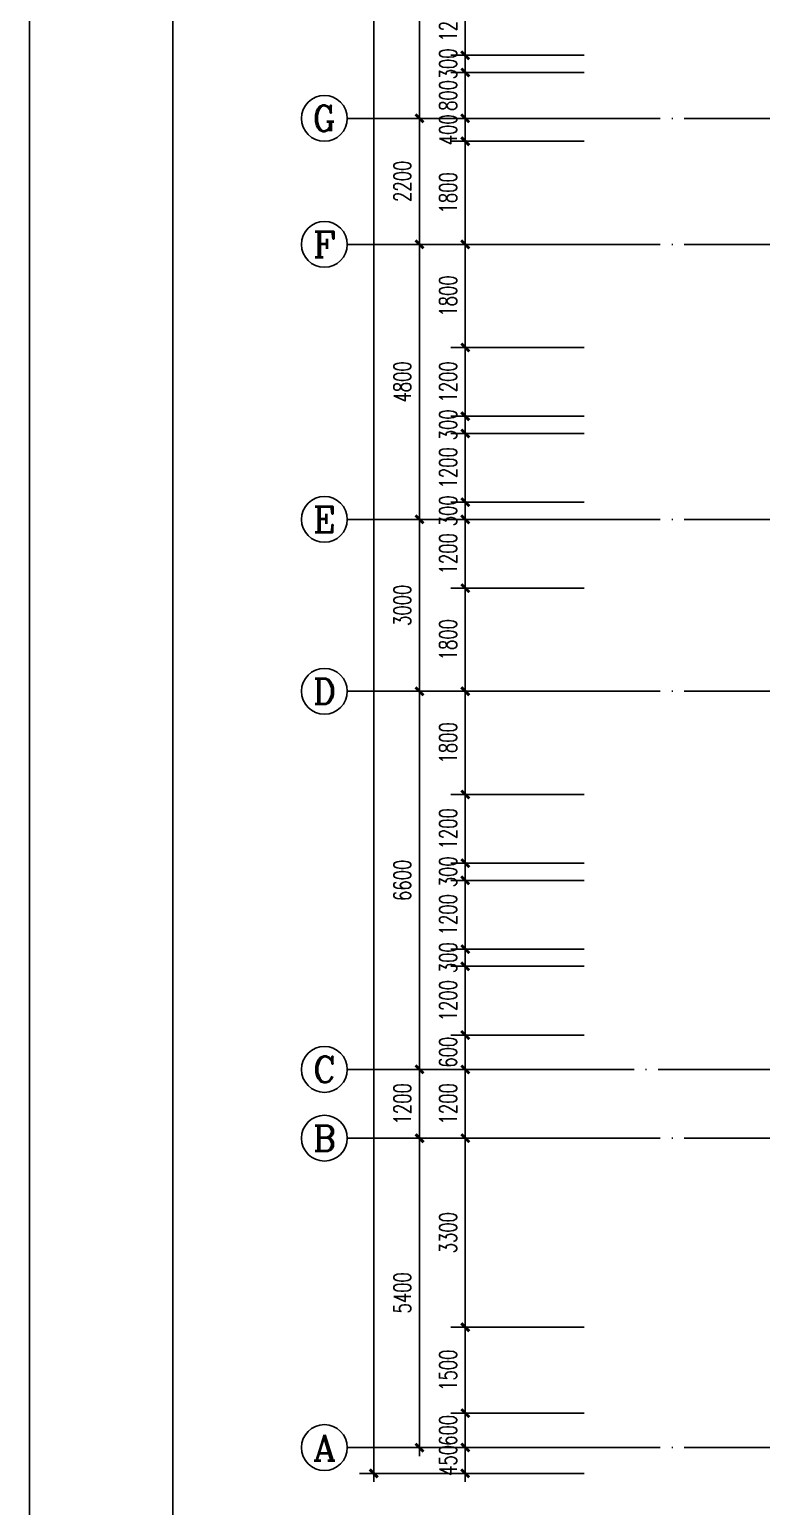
# Model space of a CAD drawing. Extents: x 165127 to 1058185, y 60808 to 144908.
# Drawn here: x 716344 to 729115, y 77825 to 103603 of the extents above; entities that cross this region are included whole.
import ezdxf
from ezdxf.enums import TextEntityAlignment as Align

# ---------------------------------------------------------------- set-up
doc = ezdxf.new("R2010")
doc.units = 0
doc.header["$LTSCALE"] = 1000
doc.linetypes.add('DOTE', pattern=[2.42, 2, -0.2, 0.02, -0.2])
doc.layers.get('0').update_dxf_attribs({"linetype": 'CONTINUOUS'})
doc.layers.get('DEFPOINTS').update_dxf_attribs({"linetype": 'CONTINUOUS'})
for name, color, linetype in [('AXIS', 3, 'CONTINUOUS'), ('AXIS_TEXT', 7, 'CONTINUOUS'), ('DOTE', 1, 'DOTE'), ('PUB_DIM', 3, 'CONTINUOUS'), ('WINDOW', 2, 'CONTINUOUS')]:
    doc.layers.add(name, color=color, linetype=linetype)
doc.styles.add('COMPLEX', font='COMPLEX')
doc.styles.add('DIM_FONT', font='SIMPLEX.shx', dxfattribs={"width": 0.7})
doc.dimstyles.new('AXIS', dxfattribs={"dimtxt": 300, "dimasz": 1, "dimexe": 250, "dimexo": 300, "dimgap": 150, "dimtad": 1, "dimdec": 0, "dimdsep": 46, "dimtxsty": 'DIM_FONT', "dimblk": '_DIMX', "dimcen": 2.5, "dimse1": 1, "dimse2": 1, "dimclrt": 7, "dimadec": 0, "dimazin": 0, "dimtfac": 1, "dimtdec": 0, "dimtix": 1, "dimtmove": 2, "dimatfit": 3, "dimldrblk": '_DIMX', "dimfxl": 1, "dimarcsym": 0})
doc.dimstyles.new('DIMA', dxfattribs={"dimtxt": 300, "dimasz": 1, "dimexe": 250, "dimexo": 300, "dimgap": 150, "dimtad": 1, "dimdec": 0, "dimdsep": 46, "dimtxsty": 'DIM_FONT', "dimblk": '_DIMX', "dimcen": 2.5, "dimse1": 1, "dimclrt": 7, "dimadec": 0, "dimazin": 0, "dimtfac": 1, "dimtdec": 0, "dimtix": 1, "dimtmove": 2, "dimatfit": 3, "dimldrblk": '_DIMX', "dimfxl": 1, "dimarcsym": 0})
doc.dimstyles.new('DIMB', dxfattribs={"dimtxt": 300, "dimasz": 1, "dimexe": 250, "dimexo": 300, "dimgap": 150, "dimtad": 1, "dimdec": 0, "dimdsep": 46, "dimtxsty": 'DIM_FONT', "dimblk": '_DIMX', "dimcen": 2.5, "dimse2": 1, "dimclrt": 7, "dimadec": 0, "dimazin": 0, "dimtfac": 1, "dimtdec": 0, "dimtix": 1, "dimtmove": 2, "dimatfit": 3, "dimldrblk": '_DIMX', "dimfxl": 1, "dimarcsym": 0})
doc.dimstyles.new('DIMN', dxfattribs={"dimtxt": 300, "dimasz": 1, "dimexe": 250, "dimexo": 300, "dimgap": 150, "dimtad": 1, "dimdec": 0, "dimdsep": 46, "dimtxsty": 'DIM_FONT', "dimblk": '_DIMX', "dimcen": 2.5, "dimclrt": 7, "dimadec": 0, "dimazin": 0, "dimtfac": 1, "dimtdec": 0, "dimtix": 1, "dimtmove": 2, "dimatfit": 3, "dimldrblk": '_DIMX', "dimfxl": 1, "dimarcsym": 0})

# ---------------------------------------------------------------- blocks, each defined once
blk = doc.blocks.new('A$C34131D43')
at = {"color": 243}
blk.add_line((0, 84100), (0, 0), dxfattribs=at)
at = {"color": 244}
blk.add_line((2500, 83100), (2500, 950), dxfattribs=at)
blk = doc.blocks.new('_AXISO')
blk.add_circle((0, 0), 0.5)
at = {"layer": 'AXIS_TEXT', "style": 'COMPLEX', "width": 1.041667}
blk.add_attdef('A', text='', height=0.56, dxfattribs=at).set_placement((-0.25, -0.28), (0.25, -0.28), align=Align.FIT)
blk = doc.blocks.new('_DIMX')
blk.add_line((-150, 0), (150, 0))
at = {"const_width": 50}
blk.add_lwpolyline([(-70, -70), (70, 70)], dxfattribs=at)
blk = doc.blocks.new('*D925')
at = {"color": 0, "linetype": 'ByBlock'}
blk.add_line((527777, 107652), (527777, 102054), dxfattribs=at)
at = {"layer": 'DEFPOINTS', "color": 0, "linetype": 'ByBlock'}
for p in [(529977, 107653), (527777, 102053), (529977, 102053)]:
    blk.add_point(p, dxfattribs=at)
at = {"color": 0, "linetype": 'ByBlock'}
for p, rotation in [((527777, 107653), 90), ((527777, 102053), 270)]:
    blk.add_blockref('_DIMX', p, dxfattribs=dict(at, rotation=rotation))
at = {"color": 7, "linetype": 'ByBlock', "insert": (527477, 104853), "char_height": 300, "attachment_point": 5, "rotation": 90, "style": 'DIM_FONT'}
blk.add_mtext('5600', dxfattribs=at)
blk = doc.blocks.new('*D926')
at = {"color": 0, "linetype": 'ByBlock'}
blk.add_line((527777, 102052), (527777, 99854), dxfattribs=at)
at = {"layer": 'DEFPOINTS', "color": 0, "linetype": 'ByBlock'}
for p in [(529977, 102053), (527777, 99853), (529977, 99853)]:
    blk.add_point(p, dxfattribs=at)
at = {"color": 0, "linetype": 'ByBlock'}
for p, rotation in [((527777, 102053), 90), ((527777, 99853), 270)]:
    blk.add_blockref('_DIMX', p, dxfattribs=dict(at, rotation=rotation))
at = {"color": 7, "linetype": 'ByBlock', "insert": (527477, 100953), "char_height": 300, "attachment_point": 5, "rotation": 90, "style": 'DIM_FONT'}
blk.add_mtext('2200', dxfattribs=at)
blk = doc.blocks.new('*D927')
at = {"color": 0, "linetype": 'ByBlock'}
blk.add_line((527777, 99852), (527777, 95054), dxfattribs=at)
at = {"layer": 'DEFPOINTS', "color": 0, "linetype": 'ByBlock'}
for p in [(529977, 99853), (527777, 95053), (529977, 95053)]:
    blk.add_point(p, dxfattribs=at)
at = {"color": 0, "linetype": 'ByBlock'}
for p, rotation in [((527777, 99853), 90), ((527777, 95053), 270)]:
    blk.add_blockref('_DIMX', p, dxfattribs=dict(at, rotation=rotation))
at = {"color": 7, "linetype": 'ByBlock', "insert": (527477, 97453), "char_height": 300, "attachment_point": 5, "rotation": 90, "style": 'DIM_FONT'}
blk.add_mtext('4800', dxfattribs=at)
blk = doc.blocks.new('*D928')
at = {"color": 0, "linetype": 'ByBlock'}
blk.add_line((527777, 95052), (527777, 92054), dxfattribs=at)
at = {"layer": 'DEFPOINTS', "color": 0, "linetype": 'ByBlock'}
for p in [(529977, 95053), (527777, 92053), (529977, 92053)]:
    blk.add_point(p, dxfattribs=at)
at = {"color": 0, "linetype": 'ByBlock'}
for p, rotation in [((527777, 95053), 90), ((527777, 92053), 270)]:
    blk.add_blockref('_DIMX', p, dxfattribs=dict(at, rotation=rotation))
at = {"color": 7, "linetype": 'ByBlock', "insert": (527477, 93553), "char_height": 300, "attachment_point": 5, "rotation": 90, "style": 'DIM_FONT'}
blk.add_mtext('3000', dxfattribs=at)
blk = doc.blocks.new('*D929')
at = {"color": 0, "linetype": 'ByBlock'}
blk.add_line((527777, 92052), (527777, 85454), dxfattribs=at)
at = {"layer": 'DEFPOINTS', "color": 0, "linetype": 'ByBlock'}
for p in [(529977, 92053), (527777, 85453), (529977, 85453)]:
    blk.add_point(p, dxfattribs=at)
at = {"color": 0, "linetype": 'ByBlock'}
for p, rotation in [((527777, 92053), 90), ((527777, 85453), 270)]:
    blk.add_blockref('_DIMX', p, dxfattribs=dict(at, rotation=rotation))
at = {"color": 7, "linetype": 'ByBlock', "insert": (527477, 88753), "char_height": 300, "attachment_point": 5, "rotation": 90, "style": 'DIM_FONT'}
blk.add_mtext('6600', dxfattribs=at)
blk = doc.blocks.new('*D930')
at = {"color": 0, "linetype": 'ByBlock'}
blk.add_line((527777, 85452), (527777, 84254), dxfattribs=at)
at = {"layer": 'DEFPOINTS', "color": 0, "linetype": 'ByBlock'}
for p in [(529977, 85453), (527777, 84253), (529977, 84253)]:
    blk.add_point(p, dxfattribs=at)
at = {"color": 0, "linetype": 'ByBlock'}
for p, rotation in [((527777, 85453), 90), ((527777, 84253), 270)]:
    blk.add_blockref('_DIMX', p, dxfattribs=dict(at, rotation=rotation))
at = {"color": 7, "linetype": 'ByBlock', "insert": (527477, 84853), "char_height": 300, "attachment_point": 5, "rotation": 90, "style": 'DIM_FONT'}
blk.add_mtext('1200', dxfattribs=at)
blk = doc.blocks.new('*D931')
at = {"color": 0, "linetype": 'ByBlock'}
blk.add_line((527777, 84252), (527777, 78854), dxfattribs=at)
at = {"layer": 'DEFPOINTS', "color": 0, "linetype": 'ByBlock'}
for p in [(529977, 84253), (527777, 78853), (529977, 78853)]:
    blk.add_point(p, dxfattribs=at)
at = {"color": 0, "linetype": 'ByBlock'}
for p, rotation in [((527777, 84253), 90), ((527777, 78853), 270)]:
    blk.add_blockref('_DIMX', p, dxfattribs=dict(at, rotation=rotation))
at = {"color": 7, "linetype": 'ByBlock', "insert": (527477, 81553), "char_height": 300, "attachment_point": 5, "rotation": 90, "style": 'DIM_FONT'}
blk.add_mtext('5400', dxfattribs=at)
blk = doc.blocks.new('*D932')
at = {"color": 0, "linetype": 'ByBlock'}
for p, q in [((529677, 135103), (526727, 135103)), ((526977, 135102), (526977, 78404)), ((529677, 78403), (526727, 78403))]:
    blk.add_line(p, q, dxfattribs=at)
at = {"layer": 'DEFPOINTS', "color": 0, "linetype": 'ByBlock'}
for p in [(529977, 135103), (526977, 78403), (529977, 78403)]:
    blk.add_point(p, dxfattribs=at)
at = {"color": 0, "linetype": 'ByBlock'}
for p, rotation in [((526977, 135103), 90), ((526977, 78403), 270)]:
    blk.add_blockref('_DIMX', p, dxfattribs=dict(at, rotation=rotation))
at = {"color": 7, "linetype": 'ByBlock', "insert": (526677, 106753), "char_height": 300, "attachment_point": 5, "rotation": 90, "style": 'DIM_FONT'}
blk.add_mtext('56700', dxfattribs=at)
blk = doc.blocks.new('*D940')
at = {"color": 0, "linetype": 'ByBlock'}
for p, q in [((528575, 84252), (528575, 80954)), ((530652, 80953), (528325, 80953))]:
    blk.add_line(p, q, dxfattribs=at)
at = {"layer": 'DEFPOINTS', "color": 0, "linetype": 'ByBlock'}
for p in [(530952, 84253), (528575, 80953), (530952, 80953)]:
    blk.add_point(p, dxfattribs=at)
at = {"color": 0, "linetype": 'ByBlock'}
for p, rotation in [((528575, 84253), 90), ((528575, 80953), 270)]:
    blk.add_blockref('_DIMX', p, dxfattribs=dict(at, rotation=rotation))
at = {"color": 7, "linetype": 'ByBlock', "insert": (528275, 82603), "char_height": 300, "attachment_point": 5, "rotation": 90, "style": 'DIM_FONT'}
blk.add_mtext('3300', dxfattribs=at)
blk = doc.blocks.new('*D941')
at = {"color": 0, "linetype": 'ByBlock'}
for p, q in [((530652, 80953), (528325, 80953)), ((528575, 80952), (528575, 79454)), ((530652, 79453), (528325, 79453))]:
    blk.add_line(p, q, dxfattribs=at)
at = {"layer": 'DEFPOINTS', "color": 0, "linetype": 'ByBlock'}
for p in [(530952, 80953), (528575, 79453), (530952, 79453)]:
    blk.add_point(p, dxfattribs=at)
at = {"color": 0, "linetype": 'ByBlock'}
for p, rotation in [((528575, 80953), 90), ((528575, 79453), 270)]:
    blk.add_blockref('_DIMX', p, dxfattribs=dict(at, rotation=rotation))
at = {"color": 7, "linetype": 'ByBlock', "insert": (528275, 80203), "char_height": 300, "attachment_point": 5, "rotation": 90, "style": 'DIM_FONT'}
blk.add_mtext('1500', dxfattribs=at)
blk = doc.blocks.new('*D942')
at = {"color": 0, "linetype": 'ByBlock'}
for p, q in [((530652, 79453), (528325, 79453)), ((528575, 79454), (528575, 79455)), ((528575, 79453), (528575, 78853)), ((528575, 78852), (528575, 78851))]:
    blk.add_line(p, q, dxfattribs=at)
at = {"layer": 'DEFPOINTS', "color": 0, "linetype": 'ByBlock'}
for p in [(530952, 79453), (528575, 78853), (530952, 78853)]:
    blk.add_point(p, dxfattribs=at)
at = {"color": 0, "linetype": 'ByBlock'}
for p, rotation in [((528575, 79453), 270), ((528575, 78853), 90)]:
    blk.add_blockref('_DIMX', p, dxfattribs=dict(at, rotation=rotation))
at = {"color": 7, "linetype": 'ByBlock', "insert": (528275, 79153), "char_height": 300, "attachment_point": 5, "rotation": 90, "style": 'DIM_FONT'}
blk.add_mtext('600', dxfattribs=at)
blk = doc.blocks.new('*D1022')
at = {"color": 0, "linetype": 'ByBlock'}
for p, q in [((528575, 78854), (528575, 78855)), ((528575, 78853), (528575, 78403)), ((530652, 78403), (528325, 78403)), ((528575, 78402), (528575, 78401))]:
    blk.add_line(p, q, dxfattribs=at)
at = {"layer": 'DEFPOINTS', "color": 0, "linetype": 'ByBlock'}
for p in [(530952, 78853), (528575, 78403), (530952, 78403)]:
    blk.add_point(p, dxfattribs=at)
at = {"color": 0, "linetype": 'ByBlock'}
for p, rotation in [((528575, 78853), 270), ((528575, 78403), 90)]:
    blk.add_blockref('_DIMX', p, dxfattribs=dict(at, rotation=rotation))
at = {"color": 7, "linetype": 'ByBlock', "insert": (528275, 78628), "char_height": 300, "attachment_point": 5, "rotation": 90, "style": 'DIM_FONT'}
blk.add_mtext('450', dxfattribs=at)
blk = doc.blocks.new('*D1046')
at = {"color": 0, "linetype": 'ByBlock'}
for p, q in [((530652, 104353), (528325, 104353)), ((528575, 104352), (528575, 103154)), ((530652, 103153), (528325, 103153))]:
    blk.add_line(p, q, dxfattribs=at)
at = {"layer": 'DEFPOINTS', "color": 0, "linetype": 'ByBlock'}
for p in [(530952, 104353), (528575, 103153), (530952, 103153)]:
    blk.add_point(p, dxfattribs=at)
at = {"color": 0, "linetype": 'ByBlock'}
for p, rotation in [((528575, 104353), 90), ((528575, 103153), 270)]:
    blk.add_blockref('_DIMX', p, dxfattribs=dict(at, rotation=rotation))
at = {"color": 7, "linetype": 'ByBlock', "insert": (528275, 103753), "char_height": 300, "attachment_point": 5, "rotation": 90, "style": 'DIM_FONT'}
blk.add_mtext('1200', dxfattribs=at)
blk = doc.blocks.new('*D1047')
at = {"color": 0, "linetype": 'ByBlock'}
for p, q in [((530652, 103153), (528325, 103153)), ((528575, 103154), (528575, 103155)), ((528575, 103153), (528575, 102853)), ((530652, 102853), (528325, 102853)), ((528575, 102852), (528575, 102851))]:
    blk.add_line(p, q, dxfattribs=at)
at = {"layer": 'DEFPOINTS', "color": 0, "linetype": 'ByBlock'}
for p in [(530952, 103153), (528575, 102853), (530952, 102853)]:
    blk.add_point(p, dxfattribs=at)
at = {"color": 0, "linetype": 'ByBlock'}
for p, rotation in [((528575, 103153), 270), ((528575, 102853), 90)]:
    blk.add_blockref('_DIMX', p, dxfattribs=dict(at, rotation=rotation))
at = {"color": 7, "linetype": 'ByBlock', "insert": (528275, 103003), "char_height": 300, "attachment_point": 5, "rotation": 90, "style": 'DIM_FONT'}
blk.add_mtext('300', dxfattribs=at)
blk = doc.blocks.new('*D1048')
at = {"color": 0, "linetype": 'ByBlock'}
for p, q in [((528575, 102854), (528575, 102855)), ((530652, 102853), (528325, 102853)), ((528575, 102853), (528575, 102053)), ((528575, 102052), (528575, 102051))]:
    blk.add_line(p, q, dxfattribs=at)
at = {"layer": 'DEFPOINTS', "color": 0, "linetype": 'ByBlock'}
for p in [(530952, 102853), (528575, 102053), (530952, 102053)]:
    blk.add_point(p, dxfattribs=at)
at = {"color": 0, "linetype": 'ByBlock'}
for p, rotation in [((528575, 102853), 270), ((528575, 102053), 90)]:
    blk.add_blockref('_DIMX', p, dxfattribs=dict(at, rotation=rotation))
at = {"color": 7, "linetype": 'ByBlock', "insert": (528275, 102453), "char_height": 300, "attachment_point": 5, "rotation": 90, "style": 'DIM_FONT'}
blk.add_mtext('800', dxfattribs=at)
blk = doc.blocks.new('*D1049')
at = {"color": 0, "linetype": 'ByBlock'}
for p, q in [((530652, 101653), (528325, 101653)), ((528575, 101652), (528575, 99854)), ((530652, 99853), (528325, 99853))]:
    blk.add_line(p, q, dxfattribs=at)
at = {"layer": 'DEFPOINTS', "color": 0, "linetype": 'ByBlock'}
for p in [(530952, 101653), (528575, 99853), (530952, 99853)]:
    blk.add_point(p, dxfattribs=at)
at = {"color": 0, "linetype": 'ByBlock'}
for p, rotation in [((528575, 101653), 90), ((528575, 99853), 270)]:
    blk.add_blockref('_DIMX', p, dxfattribs=dict(at, rotation=rotation))
at = {"color": 7, "linetype": 'ByBlock', "insert": (528275, 100753), "char_height": 300, "attachment_point": 5, "rotation": 90, "style": 'DIM_FONT'}
blk.add_mtext('1800', dxfattribs=at)
blk = doc.blocks.new('*D1050')
at = {"color": 0, "linetype": 'ByBlock'}
for p, q in [((528575, 99852), (528575, 98054)), ((530652, 98053), (528325, 98053))]:
    blk.add_line(p, q, dxfattribs=at)
at = {"layer": 'DEFPOINTS', "color": 0, "linetype": 'ByBlock'}
for p in [(530952, 99853), (528575, 98053), (530952, 98053)]:
    blk.add_point(p, dxfattribs=at)
at = {"color": 0, "linetype": 'ByBlock'}
for p, rotation in [((528575, 99853), 90), ((528575, 98053), 270)]:
    blk.add_blockref('_DIMX', p, dxfattribs=dict(at, rotation=rotation))
at = {"color": 7, "linetype": 'ByBlock', "insert": (528275, 98953), "char_height": 300, "attachment_point": 5, "rotation": 90, "style": 'DIM_FONT'}
blk.add_mtext('1800', dxfattribs=at)
blk = doc.blocks.new('*D1051')
at = {"color": 0, "linetype": 'ByBlock'}
for p, q in [((530652, 98053), (528325, 98053)), ((528575, 98052), (528575, 96854)), ((530652, 96853), (528325, 96853))]:
    blk.add_line(p, q, dxfattribs=at)
at = {"layer": 'DEFPOINTS', "color": 0, "linetype": 'ByBlock'}
for p in [(530952, 98053), (528575, 96853), (530952, 96853)]:
    blk.add_point(p, dxfattribs=at)
at = {"color": 0, "linetype": 'ByBlock'}
for p, rotation in [((528575, 98053), 90), ((528575, 96853), 270)]:
    blk.add_blockref('_DIMX', p, dxfattribs=dict(at, rotation=rotation))
at = {"color": 7, "linetype": 'ByBlock', "insert": (528275, 97453), "char_height": 300, "attachment_point": 5, "rotation": 90, "style": 'DIM_FONT'}
blk.add_mtext('1200', dxfattribs=at)
blk = doc.blocks.new('*D1052')
at = {"color": 0, "linetype": 'ByBlock'}
for p, q in [((530652, 96853), (528325, 96853)), ((528575, 96854), (528575, 96855)), ((528575, 96853), (528575, 96553)), ((530652, 96553), (528325, 96553)), ((528575, 96552), (528575, 96551))]:
    blk.add_line(p, q, dxfattribs=at)
at = {"layer": 'DEFPOINTS', "color": 0, "linetype": 'ByBlock'}
for p in [(530952, 96853), (528575, 96553), (530952, 96553)]:
    blk.add_point(p, dxfattribs=at)
at = {"color": 0, "linetype": 'ByBlock'}
for p, rotation in [((528575, 96853), 270), ((528575, 96553), 90)]:
    blk.add_blockref('_DIMX', p, dxfattribs=dict(at, rotation=rotation))
at = {"color": 7, "linetype": 'ByBlock', "insert": (528275, 96703), "char_height": 300, "attachment_point": 5, "rotation": 90, "style": 'DIM_FONT'}
blk.add_mtext('300', dxfattribs=at)
blk = doc.blocks.new('*D1053')
at = {"color": 0, "linetype": 'ByBlock'}
for p, q in [((530652, 96553), (528325, 96553)), ((528575, 96552), (528575, 95354)), ((530652, 95353), (528325, 95353))]:
    blk.add_line(p, q, dxfattribs=at)
at = {"layer": 'DEFPOINTS', "color": 0, "linetype": 'ByBlock'}
for p in [(530952, 96553), (528575, 95353), (530952, 95353)]:
    blk.add_point(p, dxfattribs=at)
at = {"color": 0, "linetype": 'ByBlock'}
for p, rotation in [((528575, 96553), 90), ((528575, 95353), 270)]:
    blk.add_blockref('_DIMX', p, dxfattribs=dict(at, rotation=rotation))
at = {"color": 7, "linetype": 'ByBlock', "insert": (528275, 95953), "char_height": 300, "attachment_point": 5, "rotation": 90, "style": 'DIM_FONT'}
blk.add_mtext('1200', dxfattribs=at)
blk = doc.blocks.new('*D1054')
at = {"color": 0, "linetype": 'ByBlock'}
for p, q in [((530652, 95353), (528325, 95353)), ((528575, 95354), (528575, 95355)), ((528575, 95353), (528575, 95053)), ((530652, 95053), (528325, 95053)), ((528575, 95052), (528575, 95051))]:
    blk.add_line(p, q, dxfattribs=at)
at = {"layer": 'DEFPOINTS', "color": 0, "linetype": 'ByBlock'}
for p in [(530952, 95353), (528575, 95053), (530952, 95053)]:
    blk.add_point(p, dxfattribs=at)
at = {"color": 0, "linetype": 'ByBlock'}
for p, rotation in [((528575, 95353), 270), ((528575, 95053), 90)]:
    blk.add_blockref('_DIMX', p, dxfattribs=dict(at, rotation=rotation))
at = {"color": 7, "linetype": 'ByBlock', "insert": (528275, 95203), "char_height": 300, "attachment_point": 5, "rotation": 90, "style": 'DIM_FONT'}
blk.add_mtext('300', dxfattribs=at)
blk = doc.blocks.new('*D1055')
at = {"color": 0, "linetype": 'ByBlock'}
for p, q in [((530652, 95053), (528325, 95053)), ((528575, 95052), (528575, 93854)), ((530652, 93853), (528325, 93853))]:
    blk.add_line(p, q, dxfattribs=at)
at = {"layer": 'DEFPOINTS', "color": 0, "linetype": 'ByBlock'}
for p in [(530952, 95053), (528575, 93853), (530952, 93853)]:
    blk.add_point(p, dxfattribs=at)
at = {"color": 0, "linetype": 'ByBlock'}
for p, rotation in [((528575, 95053), 90), ((528575, 93853), 270)]:
    blk.add_blockref('_DIMX', p, dxfattribs=dict(at, rotation=rotation))
at = {"color": 7, "linetype": 'ByBlock', "insert": (528275, 94453), "char_height": 300, "attachment_point": 5, "rotation": 90, "style": 'DIM_FONT'}
blk.add_mtext('1200', dxfattribs=at)
blk = doc.blocks.new('*D1056')
at = {"color": 0, "linetype": 'ByBlock'}
for p, q in [((530652, 93853), (528325, 93853)), ((528575, 93852), (528575, 92054)), ((530652, 92053), (528325, 92053))]:
    blk.add_line(p, q, dxfattribs=at)
at = {"layer": 'DEFPOINTS', "color": 0, "linetype": 'ByBlock'}
for p in [(530952, 93853), (528575, 92053), (530952, 92053)]:
    blk.add_point(p, dxfattribs=at)
at = {"color": 0, "linetype": 'ByBlock'}
for p, rotation in [((528575, 93853), 90), ((528575, 92053), 270)]:
    blk.add_blockref('_DIMX', p, dxfattribs=dict(at, rotation=rotation))
at = {"color": 7, "linetype": 'ByBlock', "insert": (528275, 92953), "char_height": 300, "attachment_point": 5, "rotation": 90, "style": 'DIM_FONT'}
blk.add_mtext('1800', dxfattribs=at)
blk = doc.blocks.new('*D1057')
at = {"color": 0, "linetype": 'ByBlock'}
for p, q in [((528575, 92052), (528575, 90254)), ((530652, 90253), (528325, 90253))]:
    blk.add_line(p, q, dxfattribs=at)
at = {"layer": 'DEFPOINTS', "color": 0, "linetype": 'ByBlock'}
for p in [(530952, 92053), (528575, 90253), (530952, 90253)]:
    blk.add_point(p, dxfattribs=at)
at = {"color": 0, "linetype": 'ByBlock'}
for p, rotation in [((528575, 92053), 90), ((528575, 90253), 270)]:
    blk.add_blockref('_DIMX', p, dxfattribs=dict(at, rotation=rotation))
at = {"color": 7, "linetype": 'ByBlock', "insert": (528275, 91153), "char_height": 300, "attachment_point": 5, "rotation": 90, "style": 'DIM_FONT'}
blk.add_mtext('1800', dxfattribs=at)
blk = doc.blocks.new('*D1058')
at = {"color": 0, "linetype": 'ByBlock'}
for p, q in [((530652, 90253), (528325, 90253)), ((528575, 90252), (528575, 89054)), ((530652, 89053), (528325, 89053))]:
    blk.add_line(p, q, dxfattribs=at)
at = {"layer": 'DEFPOINTS', "color": 0, "linetype": 'ByBlock'}
for p in [(530952, 90253), (528575, 89053), (530952, 89053)]:
    blk.add_point(p, dxfattribs=at)
at = {"color": 0, "linetype": 'ByBlock'}
for p, rotation in [((528575, 90253), 90), ((528575, 89053), 270)]:
    blk.add_blockref('_DIMX', p, dxfattribs=dict(at, rotation=rotation))
at = {"color": 7, "linetype": 'ByBlock', "insert": (528275, 89653), "char_height": 300, "attachment_point": 5, "rotation": 90, "style": 'DIM_FONT'}
blk.add_mtext('1200', dxfattribs=at)
blk = doc.blocks.new('*D1059')
at = {"color": 0, "linetype": 'ByBlock'}
for p, q in [((530652, 89053), (528325, 89053)), ((528575, 89054), (528575, 89055)), ((528575, 89053), (528575, 88753)), ((530652, 88753), (528325, 88753)), ((528575, 88752), (528575, 88751))]:
    blk.add_line(p, q, dxfattribs=at)
at = {"layer": 'DEFPOINTS', "color": 0, "linetype": 'ByBlock'}
for p in [(530952, 89053), (528575, 88753), (530952, 88753)]:
    blk.add_point(p, dxfattribs=at)
at = {"color": 0, "linetype": 'ByBlock'}
for p, rotation in [((528575, 89053), 270), ((528575, 88753), 90)]:
    blk.add_blockref('_DIMX', p, dxfattribs=dict(at, rotation=rotation))
at = {"color": 7, "linetype": 'ByBlock', "insert": (528275, 88903), "char_height": 300, "attachment_point": 5, "rotation": 90, "style": 'DIM_FONT'}
blk.add_mtext('300', dxfattribs=at)
blk = doc.blocks.new('*D1060')
at = {"color": 0, "linetype": 'ByBlock'}
for p, q in [((530652, 88753), (528325, 88753)), ((528575, 88752), (528575, 87554)), ((530652, 87553), (528325, 87553))]:
    blk.add_line(p, q, dxfattribs=at)
at = {"layer": 'DEFPOINTS', "color": 0, "linetype": 'ByBlock'}
for p in [(530952, 88753), (528575, 87553), (530952, 87553)]:
    blk.add_point(p, dxfattribs=at)
at = {"color": 0, "linetype": 'ByBlock'}
for p, rotation in [((528575, 88753), 90), ((528575, 87553), 270)]:
    blk.add_blockref('_DIMX', p, dxfattribs=dict(at, rotation=rotation))
at = {"color": 7, "linetype": 'ByBlock', "insert": (528275, 88153), "char_height": 300, "attachment_point": 5, "rotation": 90, "style": 'DIM_FONT'}
blk.add_mtext('1200', dxfattribs=at)
blk = doc.blocks.new('*D1061')
at = {"color": 0, "linetype": 'ByBlock'}
for p, q in [((530652, 87553), (528325, 87553)), ((528575, 87554), (528575, 87555)), ((528575, 87553), (528575, 87253)), ((530652, 87253), (528325, 87253)), ((528575, 87252), (528575, 87251))]:
    blk.add_line(p, q, dxfattribs=at)
at = {"layer": 'DEFPOINTS', "color": 0, "linetype": 'ByBlock'}
for p in [(530952, 87553), (528575, 87253), (530952, 87253)]:
    blk.add_point(p, dxfattribs=at)
at = {"color": 0, "linetype": 'ByBlock'}
for p, rotation in [((528575, 87553), 270), ((528575, 87253), 90)]:
    blk.add_blockref('_DIMX', p, dxfattribs=dict(at, rotation=rotation))
at = {"color": 7, "linetype": 'ByBlock', "insert": (528275, 87403), "char_height": 300, "attachment_point": 5, "rotation": 90, "style": 'DIM_FONT'}
blk.add_mtext('300', dxfattribs=at)
blk = doc.blocks.new('*D1062')
at = {"color": 0, "linetype": 'ByBlock'}
for p, q in [((530652, 87253), (528325, 87253)), ((528575, 87252), (528575, 86054)), ((530652, 86053), (528325, 86053))]:
    blk.add_line(p, q, dxfattribs=at)
at = {"layer": 'DEFPOINTS', "color": 0, "linetype": 'ByBlock'}
for p in [(530952, 87253), (528575, 86053), (530952, 86053)]:
    blk.add_point(p, dxfattribs=at)
at = {"color": 0, "linetype": 'ByBlock'}
for p, rotation in [((528575, 87253), 90), ((528575, 86053), 270)]:
    blk.add_blockref('_DIMX', p, dxfattribs=dict(at, rotation=rotation))
at = {"color": 7, "linetype": 'ByBlock', "insert": (528275, 86653), "char_height": 300, "attachment_point": 5, "rotation": 90, "style": 'DIM_FONT'}
blk.add_mtext('1200', dxfattribs=at)
blk = doc.blocks.new('*D1063')
at = {"color": 0, "linetype": 'ByBlock'}
for p, q in [((530652, 86053), (528325, 86053)), ((528575, 86054), (528575, 86055)), ((528575, 86053), (528575, 85453)), ((528575, 85452), (528575, 85451))]:
    blk.add_line(p, q, dxfattribs=at)
at = {"layer": 'DEFPOINTS', "color": 0, "linetype": 'ByBlock'}
for p in [(530952, 86053), (528575, 85453), (530952, 85453)]:
    blk.add_point(p, dxfattribs=at)
at = {"color": 0, "linetype": 'ByBlock'}
for p, rotation in [((528575, 86053), 270), ((528575, 85453), 90)]:
    blk.add_blockref('_DIMX', p, dxfattribs=dict(at, rotation=rotation))
at = {"color": 7, "linetype": 'ByBlock', "insert": (528275, 85753), "char_height": 300, "attachment_point": 5, "rotation": 90, "style": 'DIM_FONT'}
blk.add_mtext('600', dxfattribs=at)
blk = doc.blocks.new('*D1065')
at = {"color": 0, "linetype": 'ByBlock'}
for p, q in [((528575, 102054), (528575, 102055)), ((528575, 102053), (528575, 101653)), ((530652, 101653), (528325, 101653)), ((528575, 101652), (528575, 101651))]:
    blk.add_line(p, q, dxfattribs=at)
at = {"layer": 'DEFPOINTS', "color": 0, "linetype": 'ByBlock'}
for p in [(530952, 102053), (528575, 101653), (530952, 101653)]:
    blk.add_point(p, dxfattribs=at)
at = {"color": 0, "linetype": 'ByBlock'}
for p, rotation in [((528575, 102053), 270), ((528575, 101653), 90)]:
    blk.add_blockref('_DIMX', p, dxfattribs=dict(at, rotation=rotation))
at = {"color": 7, "linetype": 'ByBlock', "insert": (528275, 101853), "char_height": 300, "attachment_point": 5, "rotation": 90, "style": 'DIM_FONT'}
blk.add_mtext('400', dxfattribs=at)
blk = doc.blocks.new('*D1066')
at = {"color": 0, "linetype": 'ByBlock'}
for p, q in [((528575, 85452), (528575, 84254)), ((530652, 84253), (528325, 84253))]:
    blk.add_line(p, q, dxfattribs=at)
at = {"layer": 'DEFPOINTS', "color": 0, "linetype": 'ByBlock'}
for p in [(530952, 85453), (528575, 84253), (530952, 84253)]:
    blk.add_point(p, dxfattribs=at)
at = {"color": 0, "linetype": 'ByBlock'}
for p, rotation in [((528575, 85453), 90), ((528575, 84253), 270)]:
    blk.add_blockref('_DIMX', p, dxfattribs=dict(at, rotation=rotation))
at = {"color": 7, "linetype": 'ByBlock', "insert": (528275, 84853), "char_height": 300, "attachment_point": 5, "rotation": 90, "style": 'DIM_FONT'}
blk.add_mtext('1200', dxfattribs=at)

msp = doc.modelspace()

# ---------------------------------------------------------------- linework, layer by layer
at = {"layer": 'AXIS'}
for p, q in [((721888.5, 102053.1), (725348.7, 102053.1)), ((721888.5, 99853.1), (725348.7, 99853.1)), ((721888.5, 95053.1), (725348.7, 95053.1)), ((721888.5, 92053.1), (725348.7, 92053.1)), ((721888.5, 85453.1), (725348.7, 85453.1)), ((721888.5, 84253.1), (725348.7, 84253.1)), ((721888.5, 78853.1), (725348.7, 78853.1))]:
    msp.add_line(p, q, dxfattribs=at)
at = {"layer": 'DOTE'}
for p, q in [((725348.7, 102053.1), (859991.9, 102053.1)), ((725348.7, 99853.1), (744145.3, 99853.1)), ((725348.7, 95053.1), (859991.9, 95053.1)), ((725348.7, 92053.1), (747895.3, 92053.1)), ((859991.9, 85453.1), (725348.7, 85453.1)), ((725348.7, 84253.1), (748345.3, 84253.1)), ((725348.7, 78853.1), (859991.9, 78853.1))]:
    msp.add_line(p, q, dxfattribs=at)

# ---------------------------------------------------------------- block references
at = {"layer": 'AXIS', "xscale": 800, "yscale": 800, "zscale": 800}
for p, values in [((721488.5, 102053.1), {'A': 'G'}), ((721488.5, 78853.1), {'A': 'A'})]:
    msp.add_blockref('_AXISO', p, dxfattribs=at).add_auto_attribs(values)
at = {"layer": 'AXIS'}
ref = msp.add_blockref('_AXISO', (721488.5, 99853.1), dxfattribs=dict(at, xscale=800, yscale=800, zscale=800))
ref.add_attrib('A', 'F', dxfattribs={"layer": 'AXIS_TEXT', "height": 448, "style": 'COMPLEX', "width": 1.171875}).set_placement((721288.5, 99629.1), (721688.5, 99629.1), align=Align.FIT)
ref = msp.add_blockref('_AXISO', (721488.5, 95053.1), dxfattribs=dict(at, xscale=800, yscale=800, zscale=800))
ref.add_attrib('A', 'E', dxfattribs={"layer": 'AXIS_TEXT', "height": 448, "style": 'COMPLEX', "width": 1.171875}).set_placement((721288.5, 94829.1), (721688.5, 94829.1), align=Align.FIT)
ref = msp.add_blockref('_AXISO', (721488.5, 92053.1), dxfattribs=dict(at, xscale=800, yscale=800, zscale=800))
ref.add_attrib('A', 'D', dxfattribs={"layer": 'AXIS_TEXT', "height": 448, "style": 'COMPLEX', "width": 1.102941}).set_placement((721288.5, 91829.1), (721688.5, 91829.1), align=Align.FIT)
ref = msp.add_blockref('_AXISO', (721488.5, 85453.1), dxfattribs=dict(at, xscale=800, yscale=800, zscale=800))
ref.add_attrib('A', 'C', dxfattribs={"layer": 'AXIS_TEXT', "height": 448, "style": 'COMPLEX', "width": 1.25}).set_placement((721288.5, 85229.1), (721688.5, 85229.1), align=Align.FIT)
ref = msp.add_blockref('_AXISO', (721488.5, 84253.1), dxfattribs=dict(at, xscale=800, yscale=800, zscale=800))
ref.add_attrib('A', 'B', dxfattribs={"layer": 'AXIS_TEXT', "height": 448, "style": 'COMPLEX', "width": 1.102941}).set_placement((721288.5, 84029.1), (721688.5, 84029.1), align=Align.FIT)
at = {"layer": 'WINDOW'}
msp.add_blockref('A$C34131D43', (716343.9, 60808.1), dxfattribs=at)

# ---------------------------------------------------------------- dimensions: what is measured, and where the dimension line sits
at = {"layer": 'AXIS'}
dim = msp.add_aligned_dim(p1=(725348.7, 135103.1), p2=(725348.7, 78403.1), distance=-3000, dimstyle='DIMN', dxfattribs=at)
dim.commit()
dim.dimension.update_dxf_attribs({"geometry": '*D932', "text_midpoint": (722048.7, 106753.1), "insert": (195371.9, 0)})
for base, p1, p2, picture, middle in [((723148.7, 102053.1), (725348.7, 107653.1), (725348.7, 102053.1), '*D925', (722848.7, 104853.1)), ((723148.7, 99853.1), (725348.7, 102053.1), (725348.7, 99853.1), '*D926', (722848.7, 100953.1)), ((723148.7, 95053.1), (725348.7, 99853.1), (725348.7, 95053.1), '*D927', (722848.7, 97453.1)), ((723148.7, 92053.1), (725348.7, 95053.1), (725348.7, 92053.1), '*D928', (722848.7, 93553.1)), ((723148.7, 85453.1), (725348.7, 92053.1), (725348.7, 85453.1), '*D929', (722848.7, 88753.1)), ((723148.7, 84253.1), (725348.7, 85453.1), (725348.7, 84253.1), '*D930', (722848.7, 84853.1)), ((723148.7, 78853.1), (725348.7, 84253.1), (725348.7, 78853.1), '*D931', (722848.7, 81553.1))]:
    dim = msp.add_linear_dim(base=base, p1=p1, p2=p2, angle=90, dimstyle='AXIS', dxfattribs=at)
    dim.commit()
    dim.dimension.update_dxf_attribs({"geometry": picture, "text_midpoint": middle, "insert": (195371.9, 0)})
at = {"layer": 'PUB_DIM'}
for p1, p2, dimstyle, picture, middle in [((726323.6, 104353.1), (726323.6, 103153.1), 'DIMN', '*D1046', (723647, 103753.1)), ((726323.6, 103153.1), (726323.6, 102853.1), 'DIMN', '*D1047', (723647, 103003.1)), ((726323.6, 102853.1), (726323.6, 102053.1), 'DIMB', '*D1048', (723647, 102453.1)), ((726323.6, 102053.1), (726323.6, 101653.1), 'DIMA', '*D1065', (723647, 101853.1)), ((726323.6, 101653.1), (726323.6, 99853.1), 'DIMN', '*D1049', (723647, 100753.1)), ((726323.6, 99853.1), (726323.6, 98053.1), 'DIMA', '*D1050', (723647, 98953.1)), ((726323.6, 98053.1), (726323.6, 96853.1), 'DIMN', '*D1051', (723647, 97453.1)), ((726323.6, 96853.1), (726323.6, 96553.1), 'DIMN', '*D1052', (723647, 96703.1)), ((726323.6, 96553.1), (726323.6, 95353.1), 'DIMN', '*D1053', (723647, 95953.1)), ((726323.6, 95353.1), (726323.6, 95053.1), 'DIMN', '*D1054', (723647, 95203.1)), ((726323.6, 95053.1), (726323.6, 93853.1), 'DIMN', '*D1055', (723647, 94453.1)), ((726323.6, 93853.1), (726323.6, 92053.1), 'DIMN', '*D1056', (723647, 92953.1)), ((726323.6, 92053.1), (726323.6, 90253.1), 'DIMA', '*D1057', (723647, 91153.1)), ((726323.6, 90253.1), (726323.6, 89053.1), 'DIMN', '*D1058', (723647, 89653.1)), ((726323.6, 89053.1), (726323.6, 88753.1), 'DIMN', '*D1059', (723647, 88903.1)), ((726323.6, 88753.1), (726323.6, 87553.1), 'DIMN', '*D1060', (723647, 88153.1)), ((726323.6, 87553.1), (726323.6, 87253.1), 'DIMN', '*D1061', (723647, 87403.1)), ((726323.6, 87253.1), (726323.6, 86053.1), 'DIMN', '*D1062', (723647, 86653.1)), ((726323.6, 86053.1), (726323.6, 85453.1), 'DIMB', '*D1063', (723647, 85753.1)), ((726323.6, 85453.1), (726323.6, 84253.1), 'DIMA', '*D1066', (723647, 84853.1)), ((726323.6, 84253.1), (726323.6, 80953.1), 'DIMA', '*D940', (723647, 82603.1)), ((726323.6, 80953.1), (726323.6, 79453.1), 'DIMN', '*D941', (723647, 80203.1)), ((726323.6, 79453.1), (726323.6, 78853.1), 'DIMB', '*D942', (723647, 79153.1)), ((726323.6, 78853.1), (726323.6, 78403.1), 'DIMA', '*D1022', (723647, 78628.1))]:
    dim = msp.add_aligned_dim(p1=p1, p2=p2, distance=-2376.6, dimstyle=dimstyle, dxfattribs=at)
    dim.commit()
    dim.dimension.update_dxf_attribs({"geometry": picture, "text_midpoint": middle, "insert": (195371.9, 0)})

doc.saveas('drawing.dxf')
